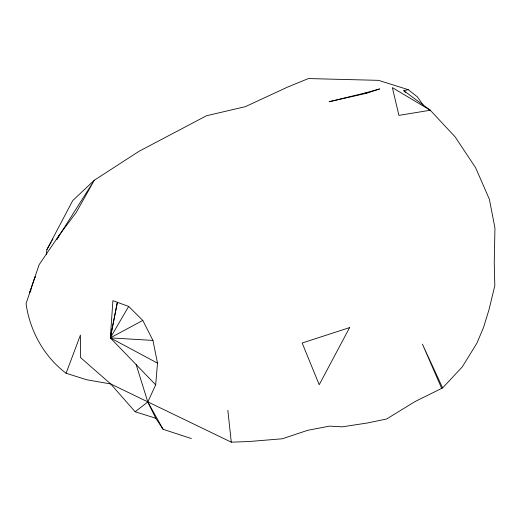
<?xml version="1.0" encoding="UTF-8"?>
<svg xmlns="http://www.w3.org/2000/svg" width="521" height="521" viewBox="0 0 521 521"><rect width="100%" height="100%" fill="white"/><g stroke="black" fill="none" stroke-linecap="round" stroke-linejoin="round"><path stroke-width="0.78" d="M155.681 384.837L157.498 363.137L152.953 340.428L142.787 320.435L128.667 306.42L112.907 300.689L110.322 337.875L155.681 384.837L147.795 401.978L135.141 411.746L110.686 383.938L80.455 357.478L80.41 335.101L66.089 373.257L86.753 379.776L110.686 383.938L231.278 442.166L248.497 441.561L282.356 438.78L307.677 430.307L329.585 426.119L342.245 426.829L367.116 423.039L386.608 419.001L415.185 401.476L442.609 387.924L462.225 366.953L476.923 343.15L483.54 327.455L488.991 309.721L494.82 285.684L494.253 262.317L494.95 228.016L489.362 199.217L475.588 167.684L455.146 136.893L430.294 110.244L403.775 90.674L408.164 89.658L417.288 96.789L423.404 105.353M46.336 254.385L46.89 249.598L72.725 200.565L94.334 180.214L139.048 151.292L206.44 115.766L245.3 106.675L287.455 87.15L308.386 78.567L378.507 80.345L408.164 89.658M35.089 276.755L26.05 303.665C29.892 330.894 44.024 356.618 66.089 373.257M58.827 236.247L94.334 180.214L76.164 212.535L59.492 234.776L39.166 264.622L29.547 292.822L31.026 289.956M57.271 239.074L59.492 234.776L56.646 239.673M46.89 249.598L51.305 241.842M52.113 240.435L52.914 239.022M128.667 306.42L110.322 337.875L157.498 363.137M34.275 278.155L35.337 277.055M142.787 320.435L110.322 337.875L117.368 302.336L110.322 337.875L152.953 340.428M366.543 93.292L379.698 88.922L365.677 92.816L329.109 101.738L366.543 93.292L365.677 92.816M135.141 411.746L155.779 418.233L163.125 429.33L191.396 438.545M403.775 90.674L405.429 92.425M136.163 364.628L147.795 401.978L163.125 429.33M147.795 401.978L155.779 418.233M442.609 387.924L422.414 344.134L441.704 388.445M227.853 410.359L231.278 442.166M349.617 327.598L319.217 384.726L302.16 343.013L349.617 327.598M430.294 110.244L398.917 115.369L392.365 87.632L430.294 110.244"/></g></svg>
